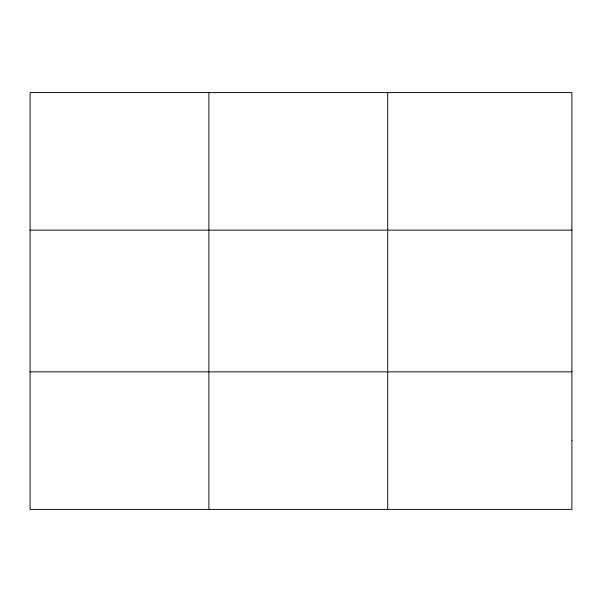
<?xml version="1.0" encoding="UTF-8"?>
<svg xmlns="http://www.w3.org/2000/svg" width="602" height="602" viewBox="0 0 602 602"><rect width="100%" height="100%" fill="white"/><g stroke="black" fill="none" stroke-linecap="round" stroke-linejoin="round"><path stroke-width="0.9" d="M208.894 509.397L208.894 92.603M387.688 509.397L387.688 92.603M30.1 230.145L571.9 230.145M30.1 371.855L571.9 371.855M571.9 440.626L571.9 509.397L30.1 509.397L30.1 92.603L571.9 92.603L571.9 440.626"/></g></svg>
